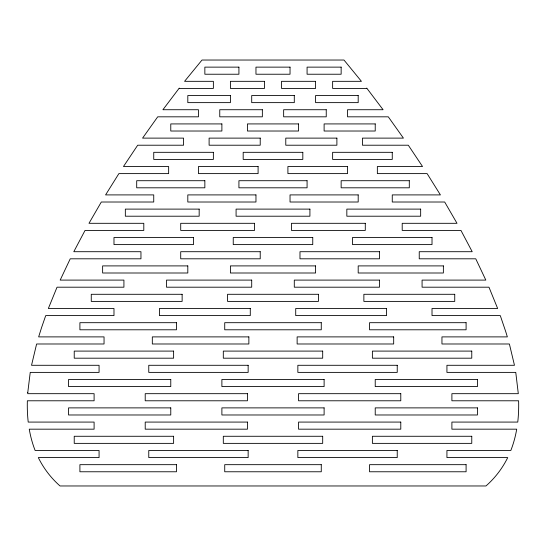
<?xml version="1.0" encoding="UTF-8"?>
<svg xmlns="http://www.w3.org/2000/svg" width="546" height="546" viewBox="0 0 546 546"><rect width="100%" height="100%" fill="white"/><g stroke="black" fill="none" stroke-linecap="round" stroke-linejoin="round"><path stroke-width="0.82" d="M27.785 392.376L27.696 393.68L94.103 393.68L94.103 400.784L27.361 400.784A150.901 150.901 0 0 0 28.208 422.085L94.103 422.078L94.103 429.176L29.259 429.176A108.627 108.627 0 0 0 35.121 450.491L99.072 450.477L99.072 457.575L38.302 457.575A91.885 91.885 0 0 0 58.292 484.398L60.033 485.967L485.967 485.967L487.708 484.398A91.885 91.885 0 0 0 507.725 457.589L446.928 457.575L446.928 450.477L510.838 450.477A108.627 108.627 0 0 0 516.707 429.17L451.897 429.176L451.897 422.078L517.765 422.078A150.901 150.901 0 0 0 518.611 400.784L451.897 400.784L451.897 393.68L518.304 393.68L515.765 372.386L446.928 372.386L446.928 365.288L514.468 365.288L509.391 343.987L441.953 343.987L441.953 336.889L507.35 336.889L505.719 331.599L500.286 315.595L432.016 315.595L432.016 308.497L497.652 308.497L488.963 287.196L422.078 287.196L422.078 280.098L485.824 280.098L475.764 258.804L419.239 258.804L419.239 251.706L472.201 251.706L460.947 230.405L402.204 230.405L402.204 223.307L457.009 223.307L444.69 202.013L392.26 202.013L392.26 194.908L440.417 194.908L427.115 173.614L377.354 173.614L377.354 166.516L422.529 166.516L408.312 145.216L362.448 145.216L362.448 138.118L403.419 138.118L388.288 116.824L347.543 116.824L347.543 109.726L383.087 109.726L366.707 88.07L366.707 88.425L332.63 88.425L332.63 81.327L361.425 81.327L343.987 60.033L202.013 60.033L184.575 81.327L213.37 81.327L213.37 88.425L179.293 88.425L179.293 88.07L162.913 109.726L198.457 109.726L198.457 116.824L157.712 116.824L142.581 138.118L183.552 138.118L183.552 145.216L137.688 145.216L123.471 166.516L168.646 166.516L168.646 173.614L118.885 173.614L105.583 194.908L153.74 194.908L153.74 202.013L101.31 202.013L88.991 223.307L143.796 223.307L143.796 230.405L85.053 230.405L73.799 251.706L140.957 251.706L140.957 258.804L70.236 258.804L60.176 280.098L123.922 280.098L123.922 287.196L57.037 287.196L48.348 308.497L113.984 308.497L113.984 315.595L45.714 315.595L41.564 327.614L38.65 336.889L104.047 336.889L104.047 343.987L36.609 343.987L31.532 365.288L99.072 365.288L99.072 372.386L30.235 372.386L27.785 392.376M238.923 67.131L204.852 67.131L204.852 74.229L238.923 74.229L238.923 67.131M290.035 67.131L255.965 67.131L255.965 74.229L290.035 74.229L290.035 67.131M341.148 67.131L307.077 67.131L307.077 74.229L341.148 74.229L341.148 67.131M264.482 81.327L230.405 81.327L230.405 88.425L264.482 88.425L264.482 81.327M315.595 81.327L281.518 81.327L281.518 88.425L315.595 88.425L315.595 81.327M230.405 95.523L187.81 95.523L187.81 102.628L230.405 102.628L230.405 95.523M294.294 95.523L251.706 95.523L251.706 102.628L294.294 102.628L294.294 95.523M358.19 95.523L315.595 95.523L315.595 102.628L358.19 102.628L358.19 95.523M262.353 109.726L219.758 109.726L219.758 116.824L262.353 116.824L262.353 109.726M326.242 109.726L283.647 109.726L283.647 116.824L326.242 116.824L326.242 109.726M221.888 123.922L170.775 123.922L170.775 131.02L221.888 131.02L221.888 123.922M298.56 123.922L247.44 123.922L247.44 131.02L298.56 131.02L298.56 123.922M375.225 123.922L324.112 123.922L324.112 131.02L375.225 131.02L375.225 123.922M260.224 138.118L209.111 138.118L209.111 145.216L260.224 145.216L260.224 138.118M336.889 138.118L285.776 138.118L285.776 145.216L336.889 145.216L336.889 138.118M213.37 152.32L153.74 152.32L153.74 159.418L213.37 159.418L213.37 152.32M302.818 152.32L243.182 152.32L243.182 159.418L302.818 159.418L302.818 152.32M392.26 152.32L332.63 152.32L332.63 159.418L392.26 159.418L392.26 152.32M258.094 166.516L198.457 166.516L198.457 173.614L258.094 173.614L258.094 166.516M347.543 166.516L287.906 166.516L287.906 173.614L347.543 173.614L347.543 166.516M204.852 180.712L136.698 180.712L136.698 187.81L204.852 187.81L204.852 180.712M307.077 180.712L238.923 180.712L238.923 187.81L307.077 187.81L307.077 180.712M409.302 180.712L341.148 180.712L341.148 187.81L409.302 187.81L409.302 180.712M255.965 194.908L187.81 194.908L187.81 202.013L255.965 202.013L255.965 194.908M358.19 194.908L290.035 194.908L290.035 202.013L358.19 202.013L358.19 194.908M199.167 209.111L125.341 209.111L125.341 216.209L199.167 216.209L199.167 209.111M309.916 209.111L236.084 209.111L236.084 216.209L309.916 216.209L309.916 209.111M420.659 209.111L346.833 209.111L346.833 216.209L420.659 216.209L420.659 209.111M254.545 223.307L180.712 223.307L180.712 230.405L254.545 230.405L254.545 223.307M365.288 223.307L291.455 223.307L291.455 230.405L365.288 230.405L365.288 223.307M193.489 237.503L113.984 237.503L113.984 244.601L193.489 244.601L193.489 237.503M312.756 237.503L233.244 237.503L233.244 244.601L312.756 244.601L312.756 237.503M432.016 237.503L352.511 237.503L352.511 244.601L432.016 244.601L432.016 237.503M260.224 251.706L180.712 251.706L180.712 258.804L260.224 258.804L260.224 251.706M379.484 251.706L299.979 251.706L299.979 258.804L379.484 258.804L379.484 251.706M187.81 265.902L102.628 265.902L102.628 273L187.81 273L187.81 265.902M315.595 265.902L230.405 265.902L230.405 273L315.595 273L315.595 265.902M443.372 265.902L358.19 265.902L358.19 273L443.372 273L443.372 265.902M251.706 280.098L166.516 280.098L166.516 287.196L251.706 287.196L251.706 280.098M379.484 280.098L294.294 280.098L294.294 287.196L379.484 287.196L379.484 280.098M182.132 294.294L91.264 294.294L91.264 301.399L182.132 301.399L182.132 294.294M318.434 294.294L227.566 294.294L227.566 301.399L318.434 301.399L318.434 294.294M454.736 294.294L363.868 294.294L363.868 301.399L454.736 301.399L454.736 294.294M250.286 308.497L159.418 308.497L159.418 315.595L250.286 315.595L250.286 308.497M386.582 308.497L295.714 308.497L295.714 315.595L386.582 315.595L386.582 308.497M176.454 322.693L79.907 322.693L79.907 329.791L176.454 329.791L176.454 322.693M321.273 322.693L224.727 322.693L224.727 329.791L321.273 329.791L321.273 322.693M466.093 322.693L369.546 322.693L369.546 329.791L466.093 329.791L466.093 322.693M248.867 336.889L152.32 336.889L152.32 343.987L248.867 343.987L248.867 336.889M393.68 336.889L297.133 336.889L297.133 343.987L393.68 343.987L393.68 336.889M173.614 351.092L74.229 351.092L74.229 358.19L173.614 358.19L173.614 351.092M322.693 351.092L223.307 351.092L223.307 358.19L322.693 358.19L322.693 351.092M471.771 351.092L372.386 351.092L372.386 358.19L471.771 358.19L471.771 351.092M248.15 365.288L148.765 365.288L148.765 372.386L248.15 372.386L248.15 365.288M397.235 365.288L297.85 365.288L297.85 372.386L397.235 372.386L397.235 365.288M170.775 379.484L68.55 379.484L68.55 386.582L170.775 386.582L170.775 379.484M324.112 379.484L221.888 379.484L221.888 386.582L324.112 386.582L324.112 379.484M477.45 379.484L375.225 379.484L375.225 386.582L477.45 386.582L477.45 379.484M247.44 393.68L145.216 393.68L145.216 400.784L247.44 400.784L247.44 393.68M400.784 393.68L298.56 393.68L298.56 400.784L400.784 400.784L400.784 393.68M170.775 407.882L68.55 407.882L68.55 414.98L170.775 414.98L170.775 407.882M324.112 407.882L221.888 407.882L221.888 414.98L324.112 414.98L324.112 407.882M477.45 407.882L375.225 407.882L375.225 414.98L477.45 414.98L477.45 407.882M247.44 422.078L145.216 422.078L145.216 429.176L247.44 429.176L247.44 422.078M400.784 422.078L298.56 422.078L298.56 429.176L400.784 429.176L400.784 422.078M173.614 436.274L74.229 436.274L74.229 443.372L173.614 443.372L173.614 436.274M322.693 436.274L223.307 436.274L223.307 443.372L322.693 443.372L322.693 436.274M471.771 436.274L372.386 436.274L372.386 443.372L471.771 443.372L471.771 436.274M248.15 450.477L148.765 450.477L148.765 457.575L248.15 457.575L248.15 450.477M397.235 450.477L297.85 450.477L297.85 457.575L397.235 457.575L397.235 450.477M176.454 464.673L79.907 464.673L79.907 471.771L176.454 471.771L176.454 464.673M321.273 464.673L224.727 464.673L224.727 471.771L321.273 471.771L321.273 464.673M466.093 464.673L369.546 464.673L369.546 471.771L466.093 471.771L466.093 464.673"/></g></svg>
